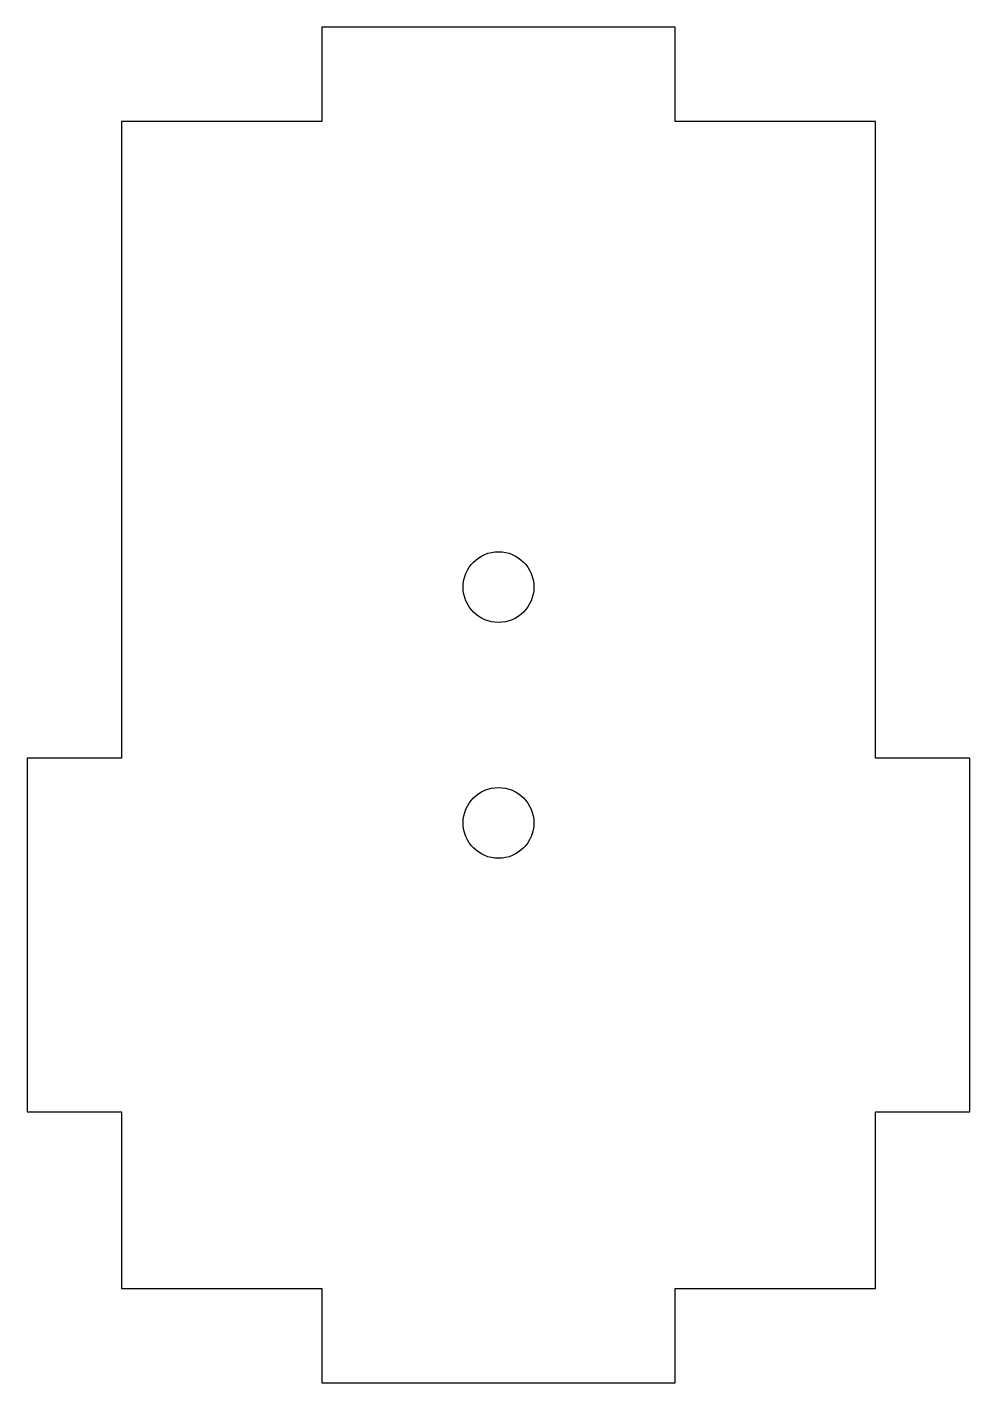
# Model space of a CAD drawing. Header units: millimetres. Extents: x -4 to 36, y -53.5 to 4.
import ezdxf

# ---------------------------------------------------------------- set-up
doc = ezdxf.new("R2010")
doc.units = ezdxf.units.MM

msp = doc.modelspace()

# ---------------------------------------------------------------- linework, layer by layer
at = {"color": 7, "linetype": 'Continuous', "lineweight": 25}
for p, q in [((23.5, 4), (8.5, 4)), ((8.5, 4), (8.5, 0)), ((23.5, 0), (23.5, 4)), ((8.5, 0), (0, 0)), ((0, 0), (0, -27)), ((32, 0), (23.5, 0)), ((32, -27), (32, 0)), ((0, -27), (-4, -27)), ((-4, -27), (-4, -42)), ((36, -27), (32, -27)), ((36, -42), (36, -27)), ((-4, -42), (0, -42)), ((0, -42), (0, -49.5)), ((32, -49.5), (32, -42)), ((32, -42), (36, -42)), ((0, -49.5), (8.5, -49.5)), ((8.5, -49.5), (8.5, -53.5)), ((23.5, -53.5), (23.5, -49.5)), ((23.5, -49.5), (32, -49.5)), ((8.5, -53.5), (23.5, -53.5))]:
    msp.add_line(p, q, dxfattribs=at)
for centre in [(16, -19.75), (16, -29.75)]:
    msp.add_circle(centre, 1.5, dxfattribs=at)

doc.saveas('drawing.dxf')
